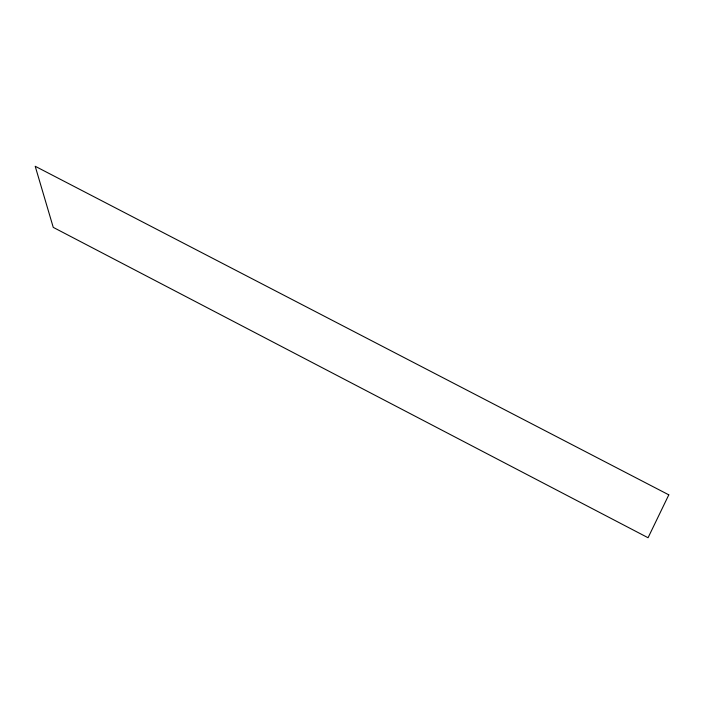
<?xml version="1.0" encoding="UTF-8"?>
<svg xmlns="http://www.w3.org/2000/svg" width="704" height="704" viewBox="0 0 704 704"><rect width="100%" height="100%" fill="white"/><g stroke="black" fill="none" stroke-linecap="round" stroke-linejoin="round"><path stroke-width="1.06" d="M668.8 494.842L648.067 537.733L53.249 227.374L35.2 166.267L668.8 494.842"/></g></svg>
